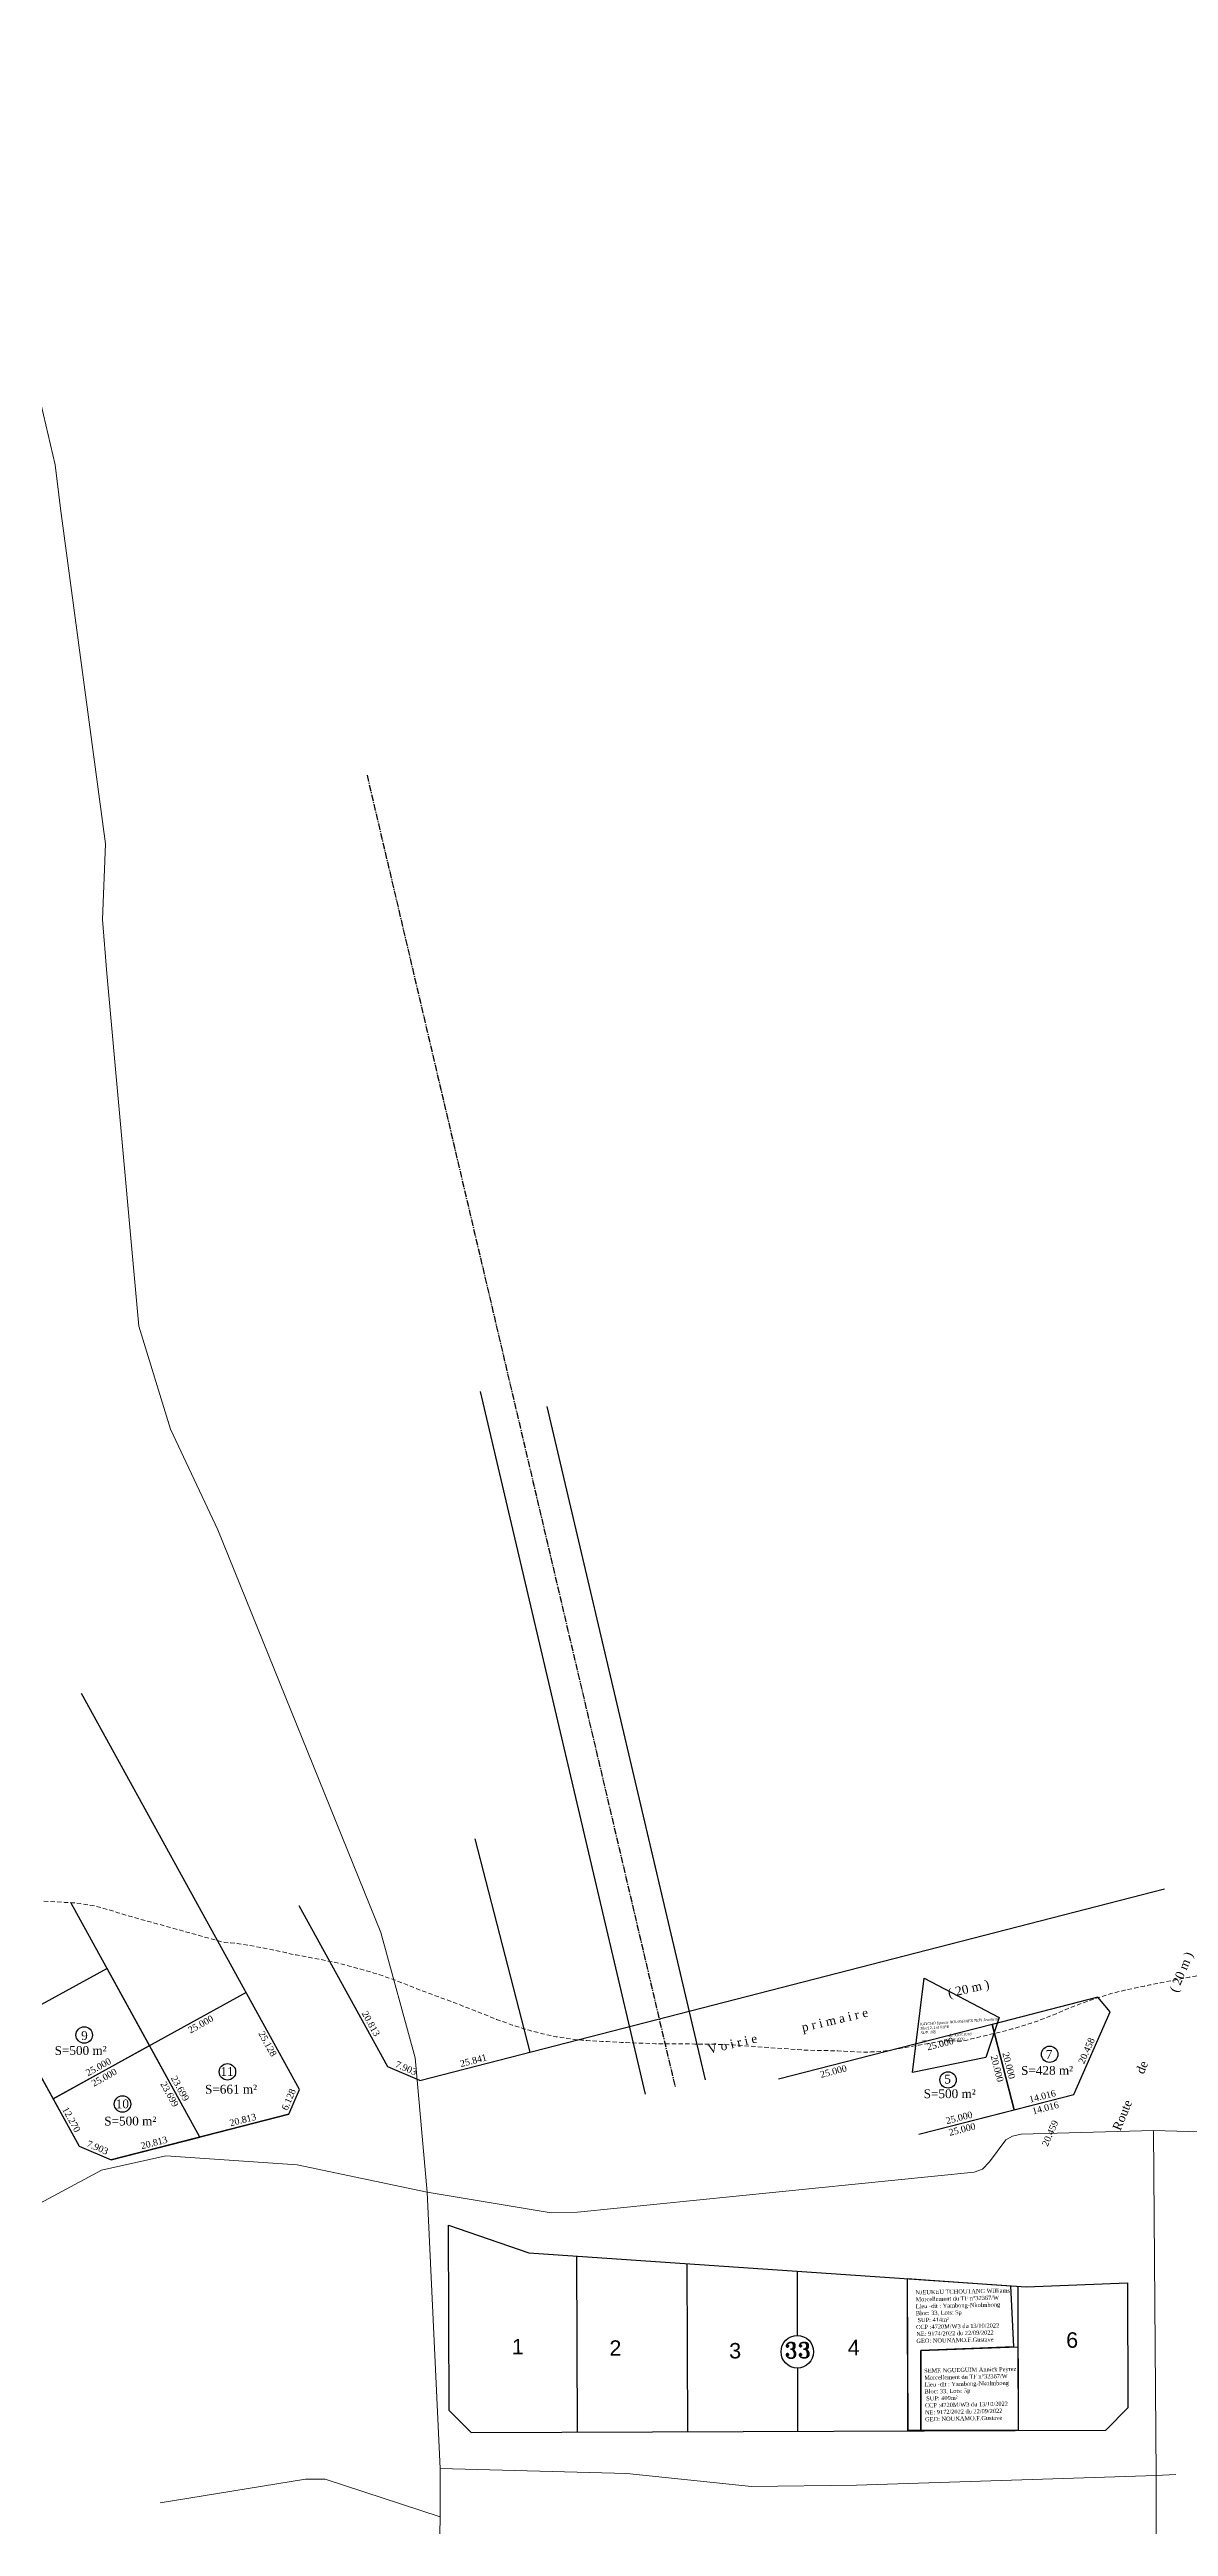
# Model space of a CAD drawing. Header units: millimetres. Extents: x 587399 to 927168, y 438565 to 1444955.
# Drawn here: x 589453 to 589706, y 445025 to 445586 of the extents above; entities that cross this region are included whole.
import ezdxf
from ezdxf.enums import TextEntityAlignment as Align

# ---------------------------------------------------------------- set-up
doc = ezdxf.new("R2010")
doc.units = ezdxf.units.MM
doc.header["$LTSCALE"] = 2
doc.linetypes.add('AXES2', pattern=[1.125, 0.75, -0.125, 0.125, -0.125])
doc.linetypes.add('DASHED', pattern=[0.75, 0.5, -0.25])
for name, color, linetype, lineweight in [('030214', 140, 'DASHED', 15), ('MAJ APRES LE 13.01.2023', 222, 'Continuous', 30), ('Numérotation', 6, 'Continuous', 9), ('Roads_others', 24, 'Continuous', 9)]:
    doc.layers.add(name, color=color, linetype=linetype, lineweight=lineweight)
for name, color, linetype in [('Axes', 10, 'AXES2'), ('Cotation Linéaire', 255, 'Continuous'), ('Cotation Surface', 7, 'Continuous'), ('Div_Cont', 1, 'Continuous'), ('EMPRISE', 7, 'Continuous'), ('end maj 26 02 2021', 7, 'Continuous')]:
    doc.layers.add(name, color=color, linetype=linetype)
doc.styles.get("Standard").update_dxf_attribs({"font": 'arial.ttf'})
doc.styles.add('Times 1.0', font='times.ttf', dxfattribs={"width": 0.99, "height": 1})
doc.styles.add('Times 5.0', font='times.ttf', dxfattribs={"width": 0.99, "height": 2.5})

msp = doc.modelspace()

# ---------------------------------------------------------------- linework, layer by layer
at = {"color": 7}
for p, q in [((589509.378, 445123.754), (589459.901, 445213.575)), ((589509.378, 445123.754), (589459.901, 445213.575)), ((589509.378, 445123.754), (589459.901, 445213.575)), ((589509.378, 445123.754), (589459.901, 445213.575)), ((589509.378, 445123.754), (589459.901, 445213.575)), ((589536.633, 445125.765), (589705.567, 445169.222)), ((589536.633, 445125.765), (589705.567, 445169.222)), ((589536.633, 445125.765), (589705.567, 445169.222)), ((589536.633, 445125.765), (589705.567, 445169.222)), ((589536.633, 445125.765), (589705.567, 445169.222)), ((589486.791, 445112.944), (589457.567, 445165.998)), ((589486.791, 445112.944), (589457.567, 445165.998)), ((589529.378, 445128.899), (589509.294, 445165.36)), ((589529.378, 445128.899), (589509.294, 445165.36)), ((589529.378, 445128.899), (589509.294, 445165.36)), ((589529.378, 445128.899), (589509.294, 445165.36)), ((589529.378, 445128.899), (589509.294, 445165.36)), ((589536.633, 445125.765), (589529.378, 445128.899)), ((589536.633, 445125.765), (589529.378, 445128.899)), ((589536.633, 445125.765), (589529.378, 445128.899)), ((589536.633, 445125.765), (589529.378, 445128.899)), ((589536.633, 445125.765), (589529.378, 445128.899)), ((589506.949, 445118.129), (589509.378, 445123.754)), ((589506.949, 445118.129), (589509.378, 445123.754)), ((589506.949, 445118.129), (589509.378, 445123.754)), ((589506.949, 445118.129), (589509.378, 445123.754)), ((589506.949, 445118.129), (589509.378, 445123.754)), ((589466.634, 445107.759), (589506.949, 445118.129)), ((589466.634, 445107.759), (589506.949, 445118.129)), ((589466.634, 445107.759), (589506.949, 445118.129)), ((589466.634, 445107.759), (589506.949, 445118.129)), ((589466.634, 445107.759), (589506.949, 445118.129)), ((589649.875, 445113.594), (589685.023, 445122.635)), ((589649.875, 445113.594), (589685.023, 445122.635)), ((589459.379, 445110.892), (589466.634, 445107.759)), ((589459.379, 445110.892), (589466.634, 445107.759)), ((589459.379, 445110.892), (589466.634, 445107.759)), ((589459.379, 445110.892), (589466.634, 445107.759)), ((589459.379, 445110.892), (589466.634, 445107.759))]:
    msp.add_line(p, q, dxfattribs=at)
for p, q in [((589543.293, 445050.968), (589543.138, 445093.012)), ((589572.223, 445085.999), (589572.364, 445046.073)), ((589597.229, 445084.28), (589597.363, 445046.163)), ((589622.235, 445082.562), (589622.287, 445067.966)), ((589647.241, 445080.844), (589647.363, 445046.345)), ((589672.308, 445079.126), (589672.363, 445046.435)), ((589697.187, 445079.908), (589697.292, 445051.525)), ((589622.313, 445060.58), (589622.363, 445046.254)), ((589548.312, 445045.986), (589543.293, 445050.968)), ((589692.311, 445046.507), (589697.292, 445051.525)), ((589548.312, 445045.986), (589692.311, 445046.507))]:
    msp.add_line(p, q)
at = {"color": 7, "flags": 128}
for points in [[(589412.332, 445206.338), (589409.902, 445200.713), (589459.379, 445110.892), (589466.634, 445107.759)], [(589412.332, 445206.338), (589409.902, 445200.713), (589459.379, 445110.892), (589466.634, 445107.759)], [(589506.949, 445118.129), (589466.634, 445107.759)], [(589506.949, 445118.129), (589466.634, 445107.759)]]:
    msp.add_lwpolyline(points, dxfattribs=at)
at = {"flags": 128}
msp.add_lwpolyline([(589543.138, 445093.012), (589561.371, 445086.744), (589674.211, 445078.991), (589697.187, 445079.908)], dxfattribs=at)
for points in [[(589647.282, 445080.896), (589650.283, 445080.684), (589670.624, 445079.248), (589671.361, 445065.356), (589650.312, 445064.56), (589650.344, 445046.397), (589647.344, 445046.391)], [(589672.331, 445065.393), (589672.363, 445046.435), (589650.344, 445046.398), (589650.312, 445064.56)]]:
    msp.add_lwpolyline(points, close=True, dxfattribs=at)
at = {"color": 1, "lineweight": -3, "flags": 128}
for points in [[(589647.282, 445080.896), (589650.283, 445080.684), (589670.624, 445079.248), (589671.361, 445065.356), (589650.312, 445064.56), (589650.344, 445046.397), (589647.344, 445046.391)], [(589672.331, 445065.393), (589672.363, 445046.435), (589650.344, 445046.398), (589650.312, 445064.56)]]:
    msp.add_lwpolyline(points, close=True, dxfattribs=at)
at = {"color": 7}
for centre in [(589460.522, 445136.095), (589460.522, 445136.095), (589493.016, 445127.757), (589493.016, 445127.757), (589679.528, 445131.741), (589679.528, 445131.741), (589656.491, 445125.923), (589656.491, 445125.923), (589469.205, 445120.452), (589469.205, 445120.452)]:
    msp.add_circle(centre, 1.862, dxfattribs=at)
msp.add_circle((589622.29, 445064.273), 3.693)
at = {"layer": '030214', "flags": 128}
for points in [[(589446.89, 445166.66), (589447.32, 445166.64), (589448.58, 445166.57), (589449.85, 445166.51), (589451.23, 445166.44), (589452.66, 445166.36), (589454.33, 445166.28), (589456.06, 445166.19), (589457.84, 445166.1), (589459.68, 445165.89), (589460.71, 445165.72), (589462.48, 445165.46), (589464.3, 445165.02), (589466.41, 445164.39), (589468.17, 445163.84), (589469.93, 445163.29), (589492.33, 445157.08), (589493.71, 445157), (589495.2, 445156.87), (589496.4, 445156.69), (589498, 445156.44), (589499.54, 445156.13), (589501.32, 445155.81), (589503.26, 445155.42), (589506.39, 445154.74), (589507.53, 445154.45), (589508.62, 445154.28), (589509.76, 445154.05), (589512.1, 445153.59), (589513.3, 445153.35), (589514.56, 445153.17), (589515.76, 445152.88), (589517.01, 445152.65), (589518.27, 445152.35), (589520.72, 445151.71), (589521.85, 445151.42), (589524.13, 445150.78), (589525.21, 445150.5), (589526.23, 445150.16), (589527.2, 445149.88), (589529.92, 445148.93), (589531.5, 445148.39), (589533.82, 445147.46), (589535.4, 445146.81), (589536.99, 445146.21), (589541.12, 445144.67), (589542.76, 445144.07), (589544.74, 445143.33), (589546.44, 445142.67), (589548.19, 445142), (589549.83, 445141.34), (589551.53, 445140.68), (589554.07, 445139.63), (589555.83, 445139.02), (589557.64, 445138.35), (589560.48, 445137.46), (589561.44, 445137.18), (589562.47, 445136.89), (589563.49, 445136.67), (589564.46, 445136.39), (589565.49, 445136.16), (589566.57, 445135.93), (589567.6, 445135.71), (589568.68, 445135.54), (589569.83, 445135.36), (589570.97, 445135.19), (589572.12, 445135.02), (589573.38, 445134.95), (589574.53, 445134.84), (589577.98, 445134.66), (589579.19, 445134.6), (589580.28, 445134.54), (589581.38, 445134.49), (589582.41, 445134.44), (589583.45, 445134.38), (589586.73, 445134.22), (589587.82, 445134.22), (589589.03, 445134.16), (589590.12, 445134.1), (589592.2, 445134.11), (589593.24, 445134.11), (589594.33, 445134.12), (589596.81, 445134.11), (589599.06, 445134.05), (589600.16, 445134.05), (589602.4, 445133.99), (589603.44, 445134), (589605.28, 445133.96), (589606.72, 445133.89), (589607.76, 445133.84), (589624.25, 445132.65), (589631.51, 445132.51), (589632.83, 445132.44), (589634.04, 445132.38), (589635.25, 445132.32), (589637.49, 445132.21), (589638.99, 445132.25), (589640.03, 445132.31), (589641.13, 445132.37), (589642.7, 445132.58)], [(589446.89, 445166.66), (589447.32, 445166.64), (589448.58, 445166.57), (589449.85, 445166.51), (589451.23, 445166.44), (589452.66, 445166.36), (589454.33, 445166.28), (589456.06, 445166.19), (589457.84, 445166.1), (589459.68, 445165.89), (589460.71, 445165.72), (589462.48, 445165.46), (589464.3, 445165.02), (589466.41, 445164.39), (589468.17, 445163.84), (589469.93, 445163.29), (589492.33, 445157.08), (589493.71, 445157), (589495.2, 445156.87), (589496.4, 445156.69), (589498, 445156.44), (589499.54, 445156.13), (589501.32, 445155.81), (589503.26, 445155.42), (589506.39, 445154.74), (589507.53, 445154.45), (589508.62, 445154.28), (589509.76, 445154.05), (589512.1, 445153.59), (589513.3, 445153.35), (589514.56, 445153.17), (589515.76, 445152.88), (589517.01, 445152.65), (589518.27, 445152.35), (589520.72, 445151.71), (589521.85, 445151.42), (589524.13, 445150.78), (589525.21, 445150.5), (589526.23, 445150.16), (589527.2, 445149.88), (589529.92, 445148.93), (589531.5, 445148.39), (589533.82, 445147.46), (589535.4, 445146.81), (589536.99, 445146.21), (589541.12, 445144.67), (589542.76, 445144.07), (589544.74, 445143.33), (589546.44, 445142.67), (589548.19, 445142), (589549.83, 445141.34), (589551.53, 445140.68), (589554.07, 445139.63), (589555.83, 445139.02), (589557.64, 445138.35), (589560.48, 445137.46), (589561.44, 445137.18), (589562.47, 445136.89), (589563.49, 445136.67), (589564.46, 445136.39), (589565.49, 445136.16), (589566.57, 445135.93), (589567.6, 445135.71), (589568.68, 445135.54), (589569.83, 445135.36), (589570.97, 445135.19), (589572.12, 445135.02), (589573.38, 445134.95), (589574.53, 445134.84), (589577.98, 445134.66), (589579.19, 445134.6), (589580.28, 445134.54), (589581.38, 445134.49), (589582.41, 445134.44), (589583.45, 445134.38), (589586.73, 445134.22), (589587.82, 445134.22), (589589.03, 445134.16), (589590.12, 445134.1), (589592.2, 445134.11), (589593.24, 445134.11), (589594.33, 445134.12), (589596.81, 445134.11), (589599.06, 445134.05), (589600.16, 445134.05), (589602.4, 445133.99), (589603.44, 445134), (589605.28, 445133.96), (589606.72, 445133.89), (589607.76, 445133.84), (589624.25, 445132.65), (589631.51, 445132.51), (589632.83, 445132.44), (589634.04, 445132.38), (589635.25, 445132.32), (589637.49, 445132.21), (589638.99, 445132.25), (589640.03, 445132.31), (589641.13, 445132.37), (589642.7, 445132.58)], [(589643.75, 445132.75), (589645.55, 445133.07), (589646.83, 445133.29), (589648.11, 445133.51), (589649.92, 445133.82), (589651.02, 445134), (589652.01, 445134.18), (589653.35, 445134.4), (589654.51, 445134.63), (589655.5, 445134.81), (589659.5, 445134.67), (589669.53, 445137.06), (589670.97, 445137.47), (589672.41, 445137.88), (589673.9, 445138.34), (589675.35, 445138.8), (589676.74, 445139.26), (589678.1, 445139.77), (589679.4, 445140.28), (589680.66, 445140.79), (589681.88, 445141.3), (589683.05, 445141.82), (589684.17, 445142.29), (589685.24, 445142.71), (589686.27, 445143.09), (589687.34, 445143.47), (589688.37, 445143.85), (589689.35, 445144.19), (589690.32, 445144.52), (589691.3, 445144.81), (589692.42, 445145.15), (589693.44, 445145.48), (589694.46, 445145.72), (589695.49, 445146.01), (589696.56, 445146.25), (589698.78, 445146.73), (589699.9, 445146.97), (589701.06, 445147.21), (589702.26, 445147.45), (589703.47, 445147.68), (589704.67, 445147.92), (589705.93, 445148.2), (589707.22, 445148.43), (589708.52, 445148.67), (589711.21, 445149.22), (589712.6, 445149.45), (589715.48, 445150), (589716.96, 445150.28), (589718.49, 445150.55), (589720.02, 445150.87), (589721.5, 445151.14), (589722.99, 445151.46), (589724.47, 445151.73), (589725.96, 445152.05), (589727.44, 445152.32), (589728.97, 445152.6), (589730.5, 445152.82), (589732.03, 445153.05), (589733.65, 445153.27), (589735.22, 445153.5), (589736.84, 445153.67), (589738.5, 445153.85), (589740.21, 445154.07), (589741.92, 445154.24), (589743.64, 445154.46), (589745.35, 445154.68), (589746.97, 445154.86), (589748.58, 445155.03), (589750.2, 445155.16), (589751.77, 445155.3), (589753.3, 445155.38), (589754.82, 445155.47), (589756.29, 445155.52), (589757.81, 445155.51), (589759.33, 445155.51), (589760.86, 445155.5), (589762.37, 445155.45), (589763.94, 445155.4), (589765.5, 445155.35), (589767.02, 445155.3), (589768.59, 445155.25), (589770.2, 445155.19), (589771.76, 445155.14), (589773.37, 445155.04), (589774.98, 445154.99), (589776.59, 445154.94), (589778.2, 445154.88), (589779.77, 445154.78), (589781.33, 445154.73), (589782.85, 445154.68), (589784.37, 445154.63), (589785.84, 445154.58), (589787.27, 445154.49), (589788.69, 445154.44), (589790.07, 445154.4), (589791.41, 445154.31), (589792.7, 445154.26), (589793.98, 445154.22), (589795.18, 445154.18), (589796.38, 445154.14)], [(589643.75, 445132.75), (589645.55, 445133.07), (589646.83, 445133.29), (589648.11, 445133.51), (589649.92, 445133.82), (589651.02, 445134), (589652.01, 445134.18), (589653.35, 445134.4), (589654.51, 445134.63), (589655.5, 445134.81), (589659.5, 445134.67), (589669.53, 445137.06), (589670.97, 445137.47), (589672.41, 445137.88), (589673.9, 445138.34), (589675.35, 445138.8), (589676.74, 445139.26), (589678.1, 445139.77), (589679.4, 445140.28), (589680.66, 445140.79), (589681.88, 445141.3), (589683.05, 445141.82), (589684.17, 445142.29), (589685.24, 445142.71), (589686.27, 445143.09), (589687.34, 445143.47), (589688.37, 445143.85), (589689.35, 445144.19), (589690.32, 445144.52), (589691.3, 445144.81), (589692.42, 445145.15), (589693.44, 445145.48), (589694.46, 445145.72), (589695.49, 445146.01), (589696.56, 445146.25), (589698.78, 445146.73), (589699.9, 445146.97), (589701.06, 445147.21), (589702.26, 445147.45), (589703.47, 445147.68), (589704.67, 445147.92), (589705.93, 445148.2), (589707.22, 445148.43), (589708.52, 445148.67), (589711.21, 445149.22), (589712.6, 445149.45), (589715.48, 445150), (589716.96, 445150.28), (589718.49, 445150.55), (589720.02, 445150.87), (589721.5, 445151.14), (589722.99, 445151.46), (589724.47, 445151.73), (589725.96, 445152.05), (589727.44, 445152.32), (589728.97, 445152.6), (589730.5, 445152.82), (589732.03, 445153.05), (589733.65, 445153.27), (589735.22, 445153.5), (589736.84, 445153.67), (589738.5, 445153.85), (589740.21, 445154.07), (589741.92, 445154.24), (589743.64, 445154.46), (589745.35, 445154.68), (589746.97, 445154.86), (589748.58, 445155.03), (589750.2, 445155.16), (589751.77, 445155.3), (589753.3, 445155.38), (589754.82, 445155.47), (589756.29, 445155.52), (589757.81, 445155.51), (589759.33, 445155.51), (589760.86, 445155.5), (589762.37, 445155.45), (589763.94, 445155.4), (589765.5, 445155.35), (589767.02, 445155.3), (589768.59, 445155.25), (589770.2, 445155.19), (589771.76, 445155.14), (589773.37, 445155.04), (589774.98, 445154.99), (589776.59, 445154.94), (589778.2, 445154.88), (589779.77, 445154.78), (589781.33, 445154.73), (589782.85, 445154.68), (589784.37, 445154.63), (589785.84, 445154.58), (589787.27, 445154.49), (589788.69, 445154.44), (589790.07, 445154.4), (589791.41, 445154.31), (589792.7, 445154.26), (589793.98, 445154.22), (589795.18, 445154.18), (589796.38, 445154.14)]]:
    msp.add_lwpolyline(points, dxfattribs=at)
at = {"layer": 'Axes'}
msp.add_line((589524.676, 445421.825), (589594.576, 445124.326), dxfattribs=at)
msp.add_line((589524.676, 445421.825), (589594.576, 445124.326), dxfattribs=at)
at = {"layer": 'Div_Cont', "color": 7}
for p, q in [((589561.659, 445132.203), (589549.202, 445180.626)), ((589561.659, 445132.203), (589549.202, 445180.626)), ((589497.254, 445145.764), (589453.459, 445121.64)), ((589497.254, 445145.764), (589453.459, 445121.64)), ((589685.023, 445122.635), (589693.278, 445141.354)), ((589685.023, 445122.635), (589693.278, 445141.354)), ((589666.465, 445138.513), (589642.254, 445132.284)), ((589666.465, 445138.513), (589642.254, 445132.284)), ((589671.448, 445119.143), (589666.465, 445138.513)), ((589671.448, 445119.143), (589666.465, 445138.513)), ((589486.791, 445112.944), (589475.357, 445133.702)), ((589486.791, 445112.944), (589475.357, 445133.702)), ((589642.254, 445132.284), (589618.042, 445126.056)), ((589642.254, 445132.284), (589618.042, 445126.056)), ((589453.459, 445121.64), (589459.379, 445110.892)), ((589453.459, 445121.64), (589459.379, 445110.892)), ((589649.875, 445113.594), (589671.448, 445119.143)), ((589649.875, 445113.594), (589671.448, 445119.143)), ((589466.634, 445107.759), (589486.791, 445112.944)), ((589466.634, 445107.759), (589486.791, 445112.944)), ((589459.379, 445110.892), (589466.634, 445107.759)), ((589459.379, 445110.892), (589466.634, 445107.759))]:
    msp.add_line(p, q, dxfattribs=at)
at = {"layer": 'Div_Cont', "color": 7, "flags": 128}
for points in [[(589443.81, 445139.158), (589459.379, 445110.892), (589466.634, 445107.759), (589486.791, 445112.944), (589465.707, 445151.22)], [(589475.357, 445133.702), (589465.707, 445151.22), (589443.81, 445139.158), (589453.459, 445121.64)], [(589443.81, 445139.158), (589459.379, 445110.892), (589466.634, 445107.759), (589486.791, 445112.944), (589465.707, 445151.22)], [(589475.357, 445133.702), (589465.707, 445151.22), (589443.81, 445139.158), (589453.459, 445121.64)], [(589671.448, 445119.143), (589685.023, 445122.635), (589693.278, 445141.354), (589690.453, 445144.683), (589666.465, 445138.513)], [(589671.448, 445119.143), (589685.023, 445122.635), (589693.278, 445141.354), (589690.453, 445144.683), (589666.465, 445138.513)]]:
    msp.add_lwpolyline(points, close=True, dxfattribs=at)
at = {"layer": 'EMPRISE'}
for p, q in [((589550.336, 445282.01), (589587.762, 445122.725)), ((589550.336, 445282.01), (589587.762, 445122.725)), ((589565.506, 445278.653), (589601.391, 445125.927)), ((589565.506, 445278.653), (589601.391, 445125.927))]:
    msp.add_line(p, q, dxfattribs=at)
at = {"layer": 'end maj 26 02 2021', "color": 150, "linetype": 'ByBlock', "lineweight": -3, "ltscale": 0.0014, "flags": 128}
msp.add_lwpolyline([(589651.07, 445149.01), (589668.048, 445140.084), (589665.031, 445130.967), (589665.031, 445130.967), (589648.431, 445127.575)], close=True, dxfattribs=at)
msp.add_lwpolyline([(589651.07, 445149.01), (589668.048, 445140.084), (589665.031, 445130.967), (589665.031, 445130.967), (589648.431, 445127.575)], close=True, dxfattribs=at)
at = {"layer": 'MAJ APRES LE 13.01.2023', "lineweight": -3, "flags": 128}
for points in [[(589647.282, 445080.896), (589650.283, 445080.684), (589670.624, 445079.248), (589671.361, 445065.356), (589650.312, 445064.56), (589650.344, 445046.397), (589647.344, 445046.391)], [(589672.331, 445065.393), (589672.363, 445046.435), (589650.344, 445046.398), (589650.312, 445064.56)]]:
    msp.add_lwpolyline(points, close=True, dxfattribs=at)
at = {"layer": 'Roads_others'}
for points in [[(589540.035, 444963.254), (589541.26, 445026.841), (589541.272, 445037.796), (589538.323, 445100.485), (589535.607, 445130.948), (589527.841, 445159.34), (589490.828, 445250.692), (589480.081, 445273.465), (589472.909, 445296.817), (589471.708, 445310.125), (589465.659, 445376.845), (589464.636, 445389.093), (589465.363, 445406.25), (589455.164, 445482.252), (589453.966, 445492.167), (589448.135, 445517.145), (589446.475, 445534.742), (589445.118, 445548.946), (589443.005, 445586.353)], [(589703.12, 445114.411), (589673.047, 445113.64), (589671.071, 445113.196), (589669.585, 445112.343), (589665.904, 445107.343), (589664.263, 445105.716), (589662.41, 445104.974), (589572.42, 445095.942), (589566.459, 445095.781), (589538.323, 445100.485)], [(589701.813, 444482.768), (589703.531, 444541.636), (589701.685, 444601.672), (589703.435, 444639.238), (589703.564, 444665.271), (589703.649, 444725.608), (589704.346, 444773.077), (589704.189, 444785.348), (589704.076, 444843.617), (589703.96, 444905.445), (589703.845, 444964.599), (589703.708, 445036.177), (589703.12, 445114.411)], [(589908.687, 445110.436), (589891.309, 445103.355), (589887.893, 445100.101), (589882.379, 445096.989), (589875.386, 445095.8), (589863.174, 445096.528), (589833.247, 445105.806), (589824.009, 445107.577), (589785.005, 445112.27), (589774.881, 445112.403), (589703.12, 445114.411)], [(589538.323, 445100.485), (589508.832, 445106.668), (589479.056, 445108.717), (589464.472, 445105.441), (589435.447, 445089.892), (589403.907, 445068.26), (589371.495, 445030.664), (589345.616, 444998.547)], [(589703.708, 445036.177), (589769.591, 445039.636), (589797.432, 445041.002), (589816.782, 445040.424), (589836.288, 445039.857), (589850.429, 445041.64), (589862.334, 445047.865), (589872.45, 445057.194), (589879.586, 445059.423), (589888.376, 445061.355), (589900.286, 445062.693), (589922.766, 445062.859), (589938.698, 445061.847), (590017.763, 445049.202)], [(589477.791, 445030.04), (589510.69, 445035.39), (589515.153, 445035.394), (589541.26, 445026.841)], [(589541.272, 445037.796), (589583.635, 445036.644), (589611.936, 445033.721), (589635.748, 445034.032), (589703.708, 445036.177)]]:
    msp.add_lwpolyline(points, dxfattribs=at)

# ---------------------------------------------------------------- texts
for s, p in [('1', (589557.536, 445063.687)), ('4', (589633.726, 445063.475)), ('6', (589683.282, 445065.184)), ('2', (589579.671, 445063.355)), ('3', (589606.839, 445062.753))]:
    msp.add_text(s, height=3.5, rotation=0.21146).set_placement(p)
at = {"insert": (589619.357, 445066.343), "char_height": 3.5, "width": 48.1353, "attachment_point": 1, "rotation": 0.21146}
msp.add_mtext('{\\Fromant.shx;33}', dxfattribs=at)
at = {"layer": 'Cotation Linéaire', "color": 7, "style": 'Times 5.0', "width": 0.99}
for s, rotation, p in [('Route         de                       ( 20 m )', 67.61663, (589695.574, 445114.263)), ('V o i r i e              p r i m a i r e                         ( 20 m )', 13.1587, (589602.269, 445131.853)), ('V o i r i e              p r i m a i r e                         ( 20 m )', 13.1587, (589602.269, 445131.853))]:
    msp.add_text(s, height=2, rotation=rotation, dxfattribs=at).set_placement(p)
for s, rotation, p in [('25.000', 28.84789, (589486.595, 445139.208)), ('25.000', 28.84789, (589486.595, 445139.208)), ('25.128', 298.84789, (589502.791, 445134.47)), ('25.128', 298.84789, (589502.791, 445134.47)), ('25.000', 14.42616, (589654.509, 445134.817)), ('25.000', 14.42616, (589654.509, 445134.817)), ('25.000', 14.42616, (589630.297, 445128.589)), ('25.000', 14.42616, (589630.297, 445128.589)), ('20.000', 284.42616, (589668.376, 445128.678)), ('20.000', 284.42616, (589668.376, 445128.678)), ('25.000', 28.84789, (589464.698, 445127.145)), ('25.000', 28.84789, (589464.698, 445127.145)), ('23.699', 298.84789, (589480.549, 445123.033)), ('23.699', 298.84789, (589480.549, 445123.033)), ('14.016', 14.42616, (589678.385, 445120.308)), ('14.016', 14.42616, (589678.385, 445120.308)), ('25.000', 14.42616, (589659.492, 445115.448)), ('25.000', 14.42616, (589659.492, 445115.448))]:
    msp.add_text(s, height=1.5, rotation=rotation, dxfattribs=at).set_placement(p, align=Align.TOP_CENTER)
for s, rotation, p in [('20.813', 298.84789, (589524.909, 445138.318)), ('20.813', 298.84789, (589524.909, 445138.318)), ('20.458', 66.20385, (589688.574, 445132.249)), ('20.458', 66.20385, (589688.574, 445132.249)), ('25.000', 28.84789, (589464.104, 445128.223)), ('25.000', 28.84789, (589464.104, 445128.223)), ('7.903', 336.63703, (589533.255, 445127.911)), ('7.903', 336.63703, (589533.255, 445127.911)), ('25.841', 14.42616, (589548.989, 445129.595)), ('25.841', 14.42616, (589548.989, 445129.595)), ('20.000', 284.42616, (589669.567, 445128.985)), ('20.000', 284.42616, (589669.567, 445128.985)), ('23.699', 298.84789, (589481.626, 445123.627)), ('23.699', 298.84789, (589481.626, 445123.627)), ('6.128', 66.63703, (589507.585, 445121.192)), ('6.128', 66.63703, (589507.585, 445121.192)), ('14.016', 14.42616, (589678.078, 445121.5)), ('14.016', 14.42616, (589678.078, 445121.5)), ('12.270', 298.84789, (589456.971, 445116.57)), ('12.270', 298.84789, (589456.971, 445116.57)), ('20.813', 14.42616, (589496.713, 445116.147)), ('20.813', 14.42616, (589496.713, 445116.147)), ('25.000', 14.42616, (589659.185, 445116.639)), ('25.000', 14.42616, (589659.185, 445116.639)), ('7.903', 336.63703, (589463.257, 445109.904)), ('7.903', 336.63703, (589463.257, 445109.904)), ('20.813', 14.42616, (589476.556, 445110.962)), ('20.813', 14.42616, (589476.556, 445110.962)), ('20.459', 66.20388, (589680.318, 445113.53)), ('20.459', 66.20388, (589680.318, 445113.53))]:
    msp.add_text(s, height=1.5, rotation=rotation, dxfattribs=at).set_placement(p, align=Align.CENTER)
at = {"layer": 'Cotation Surface', "color": 7, "style": 'Times 5.0', "width": 0.99}
for s, rotation, p in [('S=500 m²', 0.17784, (589459.715, 445132.593)), ('S=428 m²', 0.17786, (589678.956, 445128.077)), ('S=661 m²', 0.17784, (589493.841, 445123.81)), ('S=500 m²', 0.17786, (589656.86, 445122.791)), ('S=500 m²', 0.17784, (589470.976, 445116.593))]:
    msp.add_text(s, height=2, rotation=rotation, dxfattribs=at).set_placement(p, align=Align.MIDDLE_CENTER)
at = {"layer": 'end maj 26 02 2021', "color": 150, "linetype": 'ByBlock', "lineweight": -3, "ltscale": 0.0014, "insert": (589650.125, 445138.889), "char_height": 0.6, "width": 27.25314, "attachment_point": 1, "rotation": 3.78311, "style": 'Times 1.0'}
msp.add_mtext('{\\fTimes New Roman|b0|i1|c0|p18;\\C256;KATCHO Epouse NOUSSIMIER TEPI Jeannette \\P\\fTimes New Roman|b0|i1|c186|p18;Bloc\\fTimes New Roman|b0|i1|c0|p18;12\\fTimes New Roman|b0|i1|c186|p18;, Lot 0\\fTimes New Roman|b0|i1|c0|p18;1PB\\P\\fTimes New Roman|b0|i1|c186|p18;SUP. \\fTimes New Roman|b0|i1|c0|p18;265\\fTimes New Roman|b0|i1|c186|p18;m²\\PCCP\\fTimes New Roman|b0|i1|c0|p18;.2273\\fTimes New Roman|b0|i1|c186|p18;M/W3 du \\fTimes New Roman|b0|i1|c0|p18;30.07.2018\\P\\fTimes New Roman|b0|i1|c186|p18;NE\\fTimes New Roman|b0|i1|c0|p18;.5835/2020\\fTimes New Roman|b0|i1|c186|p18;  \\fTimes New Roman|b0|i1|c0|p18;05.08.2020}', dxfattribs=at)
msp.add_mtext('{\\fTimes New Roman|b0|i1|c0|p18;\\C256;KATCHO Epouse NOUSSIMIER TEPI Jeannette \\P\\fTimes New Roman|b0|i1|c186|p18;Bloc\\fTimes New Roman|b0|i1|c0|p18;12\\fTimes New Roman|b0|i1|c186|p18;, Lot 0\\fTimes New Roman|b0|i1|c0|p18;1PB\\P\\fTimes New Roman|b0|i1|c186|p18;SUP. \\fTimes New Roman|b0|i1|c0|p18;265\\fTimes New Roman|b0|i1|c186|p18;m²\\PCCP\\fTimes New Roman|b0|i1|c0|p18;.2273\\fTimes New Roman|b0|i1|c186|p18;M/W3 du \\fTimes New Roman|b0|i1|c0|p18;30.07.2018\\P\\fTimes New Roman|b0|i1|c186|p18;NE\\fTimes New Roman|b0|i1|c0|p18;.5835/2020\\fTimes New Roman|b0|i1|c186|p18;  \\fTimes New Roman|b0|i1|c0|p18;05.08.2020}', dxfattribs=at)
at = {"layer": 'MAJ APRES LE 13.01.2023', "lineweight": -3, "char_height": 0.9433, "width": 106.0722, "attachment_point": 1, "rotation": 1.18371}
for s, insert in [('{\\fTimes New Roman|b0|i0|c0|p18;NJEUKEU TCHOUTANG Williams\\P\\C1;Morcellement du TF n°32367/W\\P\\C256;Lieu -dit : Yambong-Nkolmbong \\PBloc: 33, Lots: 5p\\P SUP: 414m²\\PCCP :4720M/W3 du 13/10/2022 \\PNE: 9174/2022 du 22/09/2022\\P\\C1;GEO: NOUNAMO.F.Gustave}', (589649.068, 445078.205)), ('{\\fTimes New Roman|b0|i0|c0|p18;SEME NGUEGUIM Annick Peyrez\\P\\C1;Morcellement du TF n°32367/W\\P\\C256;Lieu -dit : Yambong-Nkolmbong \\PBloc: 33, Lots: 5p\\P SUP: 409m²\\PCCP :4720M/W3 du 13/10/2022 \\PNE: 9172/2022 du 22/09/2022\\P\\C1;GEO: NOUNAMO.F.Gustave}', (589651.041, 445060.443))]:
    msp.add_mtext(s, dxfattribs=dict(at, insert=insert))
at = {"layer": 'Numérotation', "color": 7, "style": 'Times 5.0', "width": 0.99}
for s, p in [('9', (589460.574, 445135.966)), ('9', (589460.574, 445135.966)), ('11', (589492.917, 445127.84)), ('11', (589492.917, 445127.84)), ('7', (589679.388, 445131.668)), ('7', (589679.388, 445131.668)), ('5', (589656.38, 445126.087)), ('5', (589656.38, 445126.087)), ('10', (589469.177, 445120.489)), ('10', (589469.177, 445120.489))]:
    msp.add_text(s, height=2, dxfattribs=at).set_placement(p, align=Align.MIDDLE)

doc.saveas('drawing.dxf')
